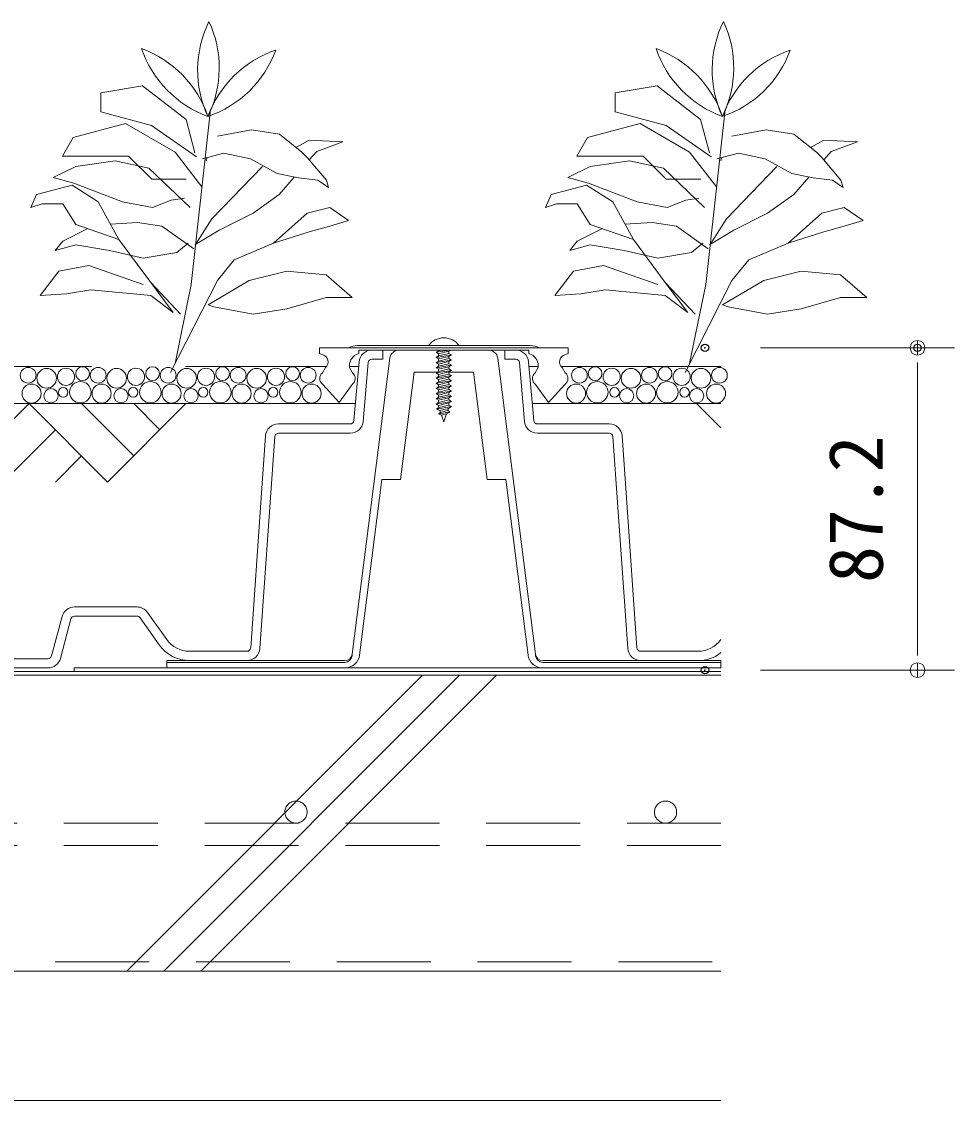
# Model space of a CAD drawing. Units: millimetres, scale not verified. Extents: x -1485 to 1485, y -1050 to 1050.
# Drawn here: x 467.1 to 719.5, y -331.1 to -39.3 of the extents above; entities that cross this region are included whole.
import ezdxf
from ezdxf.enums import TextEntityAlignment as Align

# ---------------------------------------------------------------- set-up
doc = ezdxf.new("R2010")
doc.units = ezdxf.units.MM
doc.header["$LTSCALE"] = 4
doc.header["$PDMODE"] = 32
doc.header["$PDSIZE"] = 2
doc.linetypes.add('USER1', pattern=[19.05, 12.7, -6.35])
doc.linetypes.add('USER2', pattern=[9.525, 6.35, -3.175])
for name, color, linetype, lineweight in [('0-0_0', 7, 'Continuous', 18), ('0-3_HATCH', 9, 'Continuous', 18), ('0-4_KUTAI', 3, 'Continuous', 18), ('0-5_BOUSUI', 1, 'Continuous', 18), ('0-7_dannnetu', 6, 'Continuous', 18), ('0-8_KANAMONO', 4, 'Continuous', 18), ('0-9_sunpo', 7, 'Continuous', 18), ('0-B_ecom', 7, 'Continuous', 18), ('0-C_GREEN', 3, 'Continuous', 18), ('2-1_buhin', 2, 'USER2', 18), ('2-2_tensen', 7, 'USER2', 18)]:
    doc.layers.add(name, color=color, linetype=linetype, lineweight=lineweight)
doc.layers.add('0-2_DEFPOINTS', color=7, linetype='Continuous')
doc.styles.add('ＭＳ ゴシック', font='')
doc.styles.get('ＭＳ ゴシック').set_extended_font_data('MS Gothic')

# ---------------------------------------------------------------- blocks, each defined once
blk = doc.blocks.new('_Dot')
at = {"layer": '0-0_0'}
for p, q in [((-0.5, 0), (-1, 0)), ((0.25, 0), (-0.25, 0))]:
    blk.add_line(p, q, dxfattribs=at)
blk.add_circle((0, 0), 0.25, dxfattribs=at)
blk = doc.blocks.new('D5')
at = {"layer": '0-2_DEFPOINTS'}
for p in [(2137.012, 922.492), (2194.512, 922.492), (2137.012, 835.292)]:
    blk.add_point(p, dxfattribs=at)
at = {"layer": '0-9_sunpo'}
for p, q in [((2152.012, 922.492), (2204.512, 922.492)), ((2194.512, 843.292), (2194.512, 914.492)), ((2152.012, 835.292), (2204.512, 835.292))]:
    blk.add_line(p, q, dxfattribs=at)
at = {"layer": '0-9_sunpo', "xscale": 8, "yscale": 8}
for p, rotation in [((2194.512, 922.492), 90), ((2194.512, 835.292), 270)]:
    blk.add_blockref('_Dot', p, dxfattribs=dict(at, rotation=rotation))
at = {"layer": '0-9_sunpo', "style": 'ＭＳ ゴシック'}
blk.add_text('87.2', height=14.66, rotation=90, dxfattribs=at).set_placement((2189.512, 858.892), align=Align.BOTTOM_LEFT)

msp = doc.modelspace()

# ---------------------------------------------------------------- linework, layer by layer
at = {"layer": '0-3_HATCH'}
for p, q in [((575.554, -216.108), (495.554, -296.108)), ((585.554, -216.108), (505.554, -296.108)), ((595.554, -216.108), (515.554, -296.108))]:
    msp.add_line(p, q, dxfattribs=at)
at = {"layer": '0-4_KUTAI'}
msp.add_line((656.335, -216.108), (-743.015, -216.108), dxfattribs=at)
at = {"layer": '0-5_BOUSUI'}
msp.add_line((656.335, -331.108), (-743.015, -331.108), dxfattribs=at)
msp.add_lwpolyline([(656.335, -215.108), (481.335, -215.108), (481.335, -214.108), (656.335, -214.108)], dxfattribs=at)
at = {"layer": '0-7_dannnetu'}
msp.add_line((656.335, -296.108), (-743.015, -296.108), dxfattribs=at)
at = {"layer": '0-8_KANAMONO'}
for p, q in [((604.67, -126.908), (558.001, -126.908)), ((582.835, -128.108), (579.235, -128.708)), ((579.935, -128.304), (580.719, -128.108)), ((579.935, -128.304), (579.935, -128.108)), ((579.935, -129.113), (582.735, -128.413)), ((583.435, -129.408), (579.235, -130.108)), ((583.435, -130.808), (579.235, -131.508)), ((579.935, -129.704), (582.735, -129.004)), ((579.935, -130.513), (582.735, -129.813)), ((579.935, -131.104), (582.735, -130.404)), ((579.935, -131.913), (582.735, -131.213)), ((549.286, -132.862), (548.497, -134.255)), ((556.605, -134.255), (555.816, -132.862)), ((583.435, -132.208), (579.235, -132.908)), ((583.435, -133.608), (579.235, -134.308)), ((579.935, -132.504), (582.735, -131.804)), ((579.935, -133.313), (582.735, -132.613)), ((579.935, -133.904), (582.735, -133.204)), ((579.935, -134.713), (582.735, -134.013)), ((606.854, -132.862), (606.065, -134.255)), ((614.174, -134.255), (613.385, -132.862)), ((583.435, -135.008), (579.235, -135.708)), ((583.435, -136.408), (579.235, -137.108)), ((579.935, -135.304), (582.735, -134.604)), ((579.935, -136.113), (582.735, -135.413)), ((579.935, -136.704), (582.735, -136.004)), ((579.935, -137.513), (582.735, -136.813)), ((583.435, -137.808), (579.235, -138.508)), ((583.435, -139.208), (579.235, -139.908)), ((579.935, -138.104), (582.735, -137.404)), ((579.935, -138.913), (582.735, -138.213)), ((579.935, -139.504), (582.735, -138.804)), ((579.935, -140.313), (582.735, -139.613)), ((583.435, -140.608), (579.235, -141.308)), ((583.435, -142.008), (579.235, -142.708)), ((579.935, -140.904), (582.735, -140.204)), ((579.935, -141.713), (582.735, -141.013)), ((579.935, -142.304), (582.735, -141.604)), ((579.935, -143.113), (582.735, -142.413)), ((579.998, -143.689), (582.735, -143.004)), ((583.435, -143.408), (579.394, -144.082)), ((583.435, -143.408), (579.394, -144.082)), ((582.996, -144.882), (579.857, -145.405)), ((582.996, -144.882), (579.857, -145.405)), ((580.272, -144.472), (582.602, -143.89)), ((580.449, -144.976), (582.392, -144.49)), ((580.709, -145.719), (582.082, -145.376))]:
    msp.add_line(p, q, dxfattribs=at)
for points in [[(614.234, -129.351), (614.942, -129.008), (614.942, -127.508), (547.729, -127.508), (547.729, -129.008), (548.436, -129.351)], [(557.666, -129.351), (558.373, -129.008), (558.373, -128.108), (604.297, -128.108)], [(580.709, -145.719), (579.857, -145.405), (580.449, -144.976), (580.272, -144.472), (579.394, -144.082), (579.998, -143.689), (579.935, -143.508), (579.935, -143.113), (579.235, -142.708), (579.935, -142.304), (579.935, -141.713), (579.235, -141.308), (579.935, -140.904), (579.935, -140.313), (579.235, -139.908), (579.935, -139.504), (579.935, -138.913), (579.235, -138.508), (579.935, -138.104), (579.935, -137.513), (579.235, -137.108), (579.935, -136.704), (579.935, -136.113), (579.235, -135.708), (579.935, -135.304), (579.935, -134.713), (579.235, -134.308), (579.935, -133.904), (579.935, -133.313), (579.235, -132.908), (579.935, -132.504), (579.935, -131.913), (579.235, -131.508), (579.935, -131.104), (579.935, -130.513), (579.235, -130.108), (579.935, -129.704), (579.935, -129.113), (579.235, -128.708), (579.935, -128.304)], [(583.262, -128.108), (582.735, -128.413), (582.735, -129.004), (583.435, -129.408), (582.735, -129.813), (582.735, -130.404), (583.435, -130.808), (582.735, -131.213), (582.735, -131.804), (583.435, -132.208), (582.735, -132.613), (582.735, -133.204), (583.435, -133.608), (582.735, -134.013), (582.735, -134.604), (583.435, -135.008), (582.735, -135.413), (582.735, -136.004), (583.435, -136.408), (582.735, -136.813), (582.735, -137.404), (583.435, -137.808), (582.735, -138.213), (582.735, -138.804), (583.435, -139.208), (582.735, -139.613), (582.735, -140.204), (583.435, -140.608), (582.735, -141.013), (582.735, -141.604), (583.435, -142.008), (582.735, -142.413), (582.735, -143.004), (583.435, -143.408), (582.602, -143.89), (582.392, -144.49), (582.996, -144.882), (582.082, -145.376), (581.335, -147.508), (580.709, -145.719)], [(604.297, -128.108), (604.297, -129.008), (605.005, -129.351)], [(548.575, -137.423), (553.051, -142.308), (556.527, -137.423)], [(606.144, -137.423), (609.62, -142.308), (614.096, -137.423)]]:
    msp.add_lwpolyline(points, dxfattribs=at)
for centre, radius, start, end in [((581.335, -129.908), 5.1, 36.03188, 143.96812), ((558.001, -132.417), 5.508, 90, 116.99147), ((604.67, -132.417), 5.508, 63.00853, 90), ((548.027, -131.308), 2, 309.01589, 78.18299), ((559.067, -132.332), 3.294, 115.18273, 189.26669), ((603.603, -132.332), 3.294, 350.73331, 64.81727), ((614.644, -131.308), 2, 101.81701, 230.98411), ((549.756, -135.808), 2, 129.0159, 233.82139), ((555.346, -135.808), 2, 306.17861, 50.9841), ((607.324, -135.808), 2, 129.0159, 233.82139), ((612.915, -135.808), 2, 306.17861, 50.9841)]:
    msp.add_arc(centre, radius, start, end, dxfattribs=at)
at = {"layer": '0-B_ecom'}
for p, q in [((563.835, -128.108), (564.835, -128.108)), ((598.835, -128.108), (597.835, -128.108)), ((557.018, -147.194), (558.389, -131.308)), ((564.835, -130.608), (561.876, -130.608)), ((605.653, -147.194), (604.282, -131.308)), ((560.879, -131.522), (559.508, -147.409)), ((601.791, -131.522), (603.162, -147.409)), ((361.838, -142.608), (557.413, -142.608)), ((469.133, -142.608), (447.92, -163.822)), ((469.133, -142.608), (490.346, -163.822)), ((483.275, -142.608), (497.417, -156.751)), ((511.559, -142.608), (490.346, -163.822)), ((497.417, -142.608), (504.488, -149.68)), ((605.257, -142.608), (656.335, -142.608)), ((649.744, -142.608), (656.335, -149.2)), ((536.568, -148.108), (556.021, -148.108)), ((626.102, -148.108), (606.649, -148.108)), ((476.204, -149.68), (462.062, -163.822)), ((535.571, -151.539), (531.563, -208.853)), ((627.1, -151.539), (631.108, -208.853)), ((483.275, -156.751), (476.204, -163.822)), ((481.403, -197.608), (498.318, -197.608)), ((475.164, -210.867), (478.022, -200.203)), ((480.437, -200.85), (477.579, -211.514)), ((498.318, -200.108), (481.403, -200.108)), ((504.346, -207.889), (499.134, -200.53)), ((501.174, -199.085), (506.386, -206.444)), ((656.335, -206.372), (656.284, -206.444)), ((512.506, -209.608), (528.071, -209.608)), ((650.164, -209.608), (634.599, -209.608)), ((452.472, -211.608), (474.198, -211.608)), ((528.071, -212.108), (512.506, -212.108)), ((634.599, -212.108), (650.164, -212.108)), ((474.198, -214.108), (452.472, -214.108))]:
    msp.add_line(p, q, dxfattribs=at)
at = {"layer": '0-B_ecom', "color": 150}
for p, q in [((593.434, -128.108), (569.237, -128.108)), ((566.757, -130.293), (556.558, -210.361)), ((606.113, -210.361), (595.913, -130.293)), ((506.335, -212.608), (554.51, -212.608)), ((556.494, -210.861), (556.558, -210.361)), ((606.176, -210.861), (606.113, -210.361)), ((656.335, -212.608), (608.16, -212.608))]:
    msp.add_line(p, q, dxfattribs=at)
at = {"layer": '0-B_ecom', "color": 3, "linetype": 'USER1'}
for p, q in [((359.007, -132.608), (549.547, -132.608)), ((555.785, -132.608), (558.276, -132.608)), ((604.394, -132.608), (606.886, -132.608)), ((613.124, -132.608), (656.335, -132.608))]:
    msp.add_line(p, q, dxfattribs=at)
at = {"layer": '0-B_ecom', "color": 1}
msp.add_line((656.335, -215.108), (-268.665, -215.108), dxfattribs=at)
at = {"layer": '0-B_ecom'}
for points in [[(561.876, -128.108), (564.835, -128.108), (564.835, -130.608)], [(600.795, -128.108), (597.835, -128.108), (597.835, -130.608), (600.795, -130.608)], [(529.069, -208.678), (531.906, -168.108), (533.077, -151.364)], [(556.021, -150.608), (547.588, -150.608), (536.568, -150.608)], [(606.649, -150.608), (615.083, -150.608), (626.102, -150.608)], [(633.602, -208.678), (630.765, -168.108), (629.594, -151.364)]]:
    msp.add_lwpolyline(points, dxfattribs=at)
at = {"layer": '0-B_ecom', "color": 150}
for points in [[(558.542, -210.614), (564.593, -163.108), (569.633, -163.108), (573.328, -134.108), (579.582, -134.108)], [(582.735, -134.108), (589.343, -134.108), (593.037, -163.108), (598.077, -163.108), (604.129, -210.614)], [(554.574, -212.108), (506.335, -212.108), (506.335, -214.108), (554.574, -214.108)], [(608.097, -214.108), (656.335, -214.108), (656.335, -212.108), (608.097, -212.108)]]:
    msp.add_lwpolyline(points, dxfattribs=at)
at = {"layer": '0-B_ecom'}
for centre, radius in [((468.856, -134.939), 2.127), ((473.852, -135.751), 2.658), ((479.075, -135.341), 2.322), ((483.58, -134.5), 1.865), ((487.799, -134.939), 2.127), ((492.795, -135.751), 2.658), ((498.018, -135.341), 2.322), ((502.523, -134.5), 1.865), ((506.742, -134.939), 2.127), ((511.738, -135.751), 2.658), ((516.961, -135.341), 2.322), ((521.465, -134.5), 1.865), ((525.685, -134.939), 2.127), ((530.68, -135.751), 2.658), ((535.903, -135.341), 2.322), ((540.408, -134.5), 1.865), ((544.627, -134.939), 2.127), ((618.043, -134.939), 2.127), ((622.262, -134.5), 1.865), ((626.767, -135.341), 2.322), ((631.99, -135.751), 2.658), ((636.986, -134.939), 2.127), ((641.205, -134.5), 1.865), ((645.71, -135.341), 2.322), ((650.933, -135.751), 2.658), ((655.929, -134.939), 2.127), ((482.979, -139.522), 2.903), ((501.922, -139.522), 2.903), ((520.864, -139.522), 2.903), ((539.807, -139.522), 2.903), ((622.864, -139.522), 2.903), ((641.806, -139.522), 2.903), ((469.772, -139.883), 2.579), ((475.024, -140.483), 1.925), ((478.315, -139.541), 1.311), ((488.715, -139.883), 2.579), ((493.967, -140.483), 1.925), ((497.258, -139.541), 1.311), ((507.657, -139.883), 2.579), ((512.91, -140.483), 1.925), ((516.201, -139.541), 1.311), ((526.6, -139.883), 2.579), ((531.853, -140.483), 1.925), ((535.143, -139.541), 1.311), ((545.543, -139.883), 2.579), ((617.128, -139.883), 2.579), ((627.527, -139.541), 1.311), ((630.818, -140.483), 1.925), ((636.07, -139.883), 2.579), ((646.47, -139.541), 1.311), ((649.761, -140.483), 1.925), ((655.013, -139.883), 2.579)]:
    msp.add_circle(centre, radius, dxfattribs=at)
for centre, radius, start, end in [((561.876, -131.608), 3.5, 90, 175.06815), ((600.795, -131.608), 3.5, 4.93185, 90), ((561.876, -131.608), 1, 90, 175.06819), ((600.795, -131.608), 1, 4.93181, 90), ((536.568, -151.608), 3.5, 90, 175.99999), ((556.021, -147.108), 1, 270, 355.06815), ((556.021, -147.108), 3.5, 270, 355.06819), ((606.649, -147.108), 3.5, 184.93181, 270), ((606.649, -147.108), 1, 184.93185, 270), ((626.102, -151.608), 3.5, 4.00001, 90), ((536.568, -151.608), 1, 90, 176), ((626.102, -151.608), 1, 4, 90), ((481.403, -201.108), 3.5, 90, 164.99996), ((498.318, -201.108), 3.5, 35.31126, 90), ((481.403, -201.108), 1, 90, 165.00003), ((498.318, -201.108), 1, 35.31121, 90), ((512.506, -202.108), 7.5, 215.31126, 270), ((650.164, -202.108), 7.5, 270, 324.68874), ((512.506, -202.108), 10, 215.31121, 270), ((528.071, -208.608), 1, 270, 356.00001), ((528.071, -208.608), 3.5, 270, 356), ((634.599, -208.608), 3.5, 184, 270), ((634.599, -208.608), 1, 183.99999, 270), ((650.164, -202.108), 10, 270, 308.10605), ((474.198, -210.608), 1, 270, 344.99996), ((474.198, -210.608), 3.5, 270, 345.00003)]:
    msp.add_arc(centre, radius, start, end, dxfattribs=at)
at = {"layer": '0-B_ecom', "color": 150}
for centre, radius, start, end in [((569.237, -130.608), 2.5, 90, 172.7407), ((593.434, -130.608), 2.5, 7.2593, 90), ((554.51, -210.608), 2, 270, 352.7407), ((554.574, -210.108), 2, 270, 352.7407), ((554.574, -210.108), 4, 270, 352.7407), ((608.097, -210.108), 4, 187.2593, 270), ((608.097, -210.108), 2, 187.2593, 270), ((608.16, -210.608), 2, 187.2593, 270)]:
    msp.add_arc(centre, radius, start, end, dxfattribs=at)
at = {"layer": '0-C_GREEN'}
for p, q in [((518.222, -63.131), (512.978, -110.335)), ((657.462, -63.131), (652.217, -110.335)), ((520.065, -70.27), (529.316, -68.535)), ((529.316, -68.535), (536.832, -69.692)), ((536.832, -69.692), (542.903, -74.606)), ((659.305, -70.27), (668.555, -68.535)), ((668.555, -68.535), (676.072, -69.692)), ((676.072, -69.692), (682.143, -74.606)), ((541.319, -73.324), (544.899, -71.319)), ((544.899, -71.319), (554.02, -71.826)), ((554.02, -71.826), (546.926, -74.36)), ((680.559, -73.324), (684.139, -71.319)), ((684.139, -71.319), (693.259, -71.826)), ((693.259, -71.826), (686.165, -74.36)), ((516.018, -76.341), (521.799, -74.895)), ((521.799, -74.895), (529.027, -76.341)), ((542.903, -74.606), (544.348, -76.052)), ((546.926, -74.36), (544.897, -76.692)), ((655.257, -76.341), (661.039, -74.895)), ((661.039, -74.895), (668.266, -76.341)), ((682.143, -74.606), (683.588, -76.052)), ((686.165, -74.36), (684.137, -76.692)), ((481.741, -78.413), (475.66, -81.453)), ((492.381, -76.893), (481.741, -78.413)), ((517.295, -76.021), (517.031, -76.893)), ((518.551, -92.6), (532.232, -78.413)), ((529.027, -76.341), (536.254, -80.388)), ((544.348, -76.052), (549.552, -82.122)), ((620.98, -78.413), (614.9, -81.453)), ((631.621, -76.893), (620.98, -78.413)), ((656.535, -76.021), (656.271, -76.893)), ((657.791, -92.6), (671.471, -78.413)), ((668.266, -76.341), (675.494, -80.388)), ((683.588, -76.052), (688.792, -82.122)), ((475.66, -81.453), (481.234, -82.973)), ((536.254, -80.388), (542.036, -81.544)), ((540.879, -81.313), (536.792, -86.013)), ((542.036, -81.544), (547.239, -82.122)), ((614.9, -81.453), (620.473, -82.973)), ((675.494, -80.388), (681.275, -81.544)), ((680.119, -81.313), (676.032, -86.013)), ((681.275, -81.544), (686.479, -82.122)), ((480.727, -83.48), (471.1, -86.013)), ((487.821, -88.04), (480.727, -83.48)), ((481.234, -82.973), (494.408, -88.04)), ((547.239, -82.122), (550.13, -84.146)), ((549.552, -82.122), (550.13, -84.146)), ((619.967, -83.48), (610.34, -86.013)), ((627.06, -88.04), (619.967, -83.48)), ((620.473, -82.973), (633.647, -88.04)), ((686.479, -82.122), (689.37, -84.146)), ((688.792, -82.122), (689.37, -84.146)), ((471.1, -86.013), (469.58, -89.56)), ((502.515, -89.56), (507.582, -87.534)), ((507.582, -87.534), (511.129, -87.027)), ((536.792, -86.013), (529.698, -91.08)), ((610.34, -86.013), (608.82, -89.56)), ((641.755, -89.56), (646.821, -87.534)), ((646.821, -87.534), (650.368, -87.027)), ((676.032, -86.013), (668.938, -91.08)), ((469.58, -89.56), (472.62, -88.547)), ((472.62, -88.547), (478.194, -88.547)), ((478.194, -88.547), (481.741, -94.121)), ((494.408, -88.04), (502.515, -89.56)), ((544.392, -91.08), (550.473, -89.56)), ((608.82, -89.56), (611.86, -88.547)), ((611.86, -88.547), (617.433, -88.547)), ((617.433, -88.547), (620.98, -94.121)), ((633.647, -88.04), (641.755, -89.56)), ((683.632, -91.08), (689.712, -89.56)), ((518.551, -92.6), (514.172, -99.583)), ((529.698, -91.08), (520.578, -95.641)), ((535.272, -99.187), (544.392, -91.08)), ((657.791, -92.6), (653.412, -99.583)), ((668.938, -91.08), (659.818, -95.641)), ((674.512, -99.187), (683.632, -91.08)), ((485.028, -95.264), (478.194, -98.681)), ((513.662, -100.707), (505.048, -94.627)), ((520.578, -95.641), (513.991, -99.694)), ((544.899, -96.147), (535.272, -99.187)), ((550.473, -94.627), (544.899, -96.147)), ((624.267, -95.264), (617.433, -98.681)), ((652.902, -100.707), (644.288, -94.627)), ((659.818, -95.641), (653.231, -99.694)), ((684.139, -96.147), (674.512, -99.187)), ((689.712, -94.627), (684.139, -96.147)), ((478.194, -98.681), (476.167, -101.214)), ((493.394, -98.174), (502.008, -109.828)), ((509.102, -101.721), (512.142, -99.187)), ((524.631, -103.748), (535.272, -99.187)), ((617.433, -98.681), (615.407, -101.214)), ((632.634, -98.174), (641.248, -109.828)), ((648.341, -101.721), (651.382, -99.187)), ((663.871, -103.748), (674.512, -99.187)), ((476.167, -101.214), (481.741, -99.694)), ((481.741, -99.694), (490.861, -101.214)), ((490.861, -101.214), (499.981, -103.241)), ((499.981, -103.241), (509.102, -101.721)), ((615.407, -101.214), (620.98, -99.694)), ((620.98, -99.694), (630.101, -101.214)), ((630.101, -101.214), (639.221, -103.241)), ((639.221, -103.241), (648.341, -101.721)), ((520.071, -109.321), (524.631, -103.748)), ((659.311, -109.321), (663.871, -103.748)), ((477.18, -106.788), (472.113, -113.375)), ((485.287, -105.268), (477.18, -106.788)), ((499.981, -110.335), (485.287, -105.268)), ((528.685, -109.321), (538.819, -106.788)), ((538.819, -106.788), (549.459, -107.801)), ((549.459, -107.801), (556.553, -113.882)), ((616.42, -106.788), (611.353, -113.375)), ((624.527, -105.268), (616.42, -106.788)), ((639.221, -110.335), (624.527, -105.268)), ((667.925, -109.321), (678.058, -106.788)), ((678.058, -106.788), (688.699, -107.801)), ((688.699, -107.801), (695.793, -113.882)), ((502.008, -109.828), (508.089, -117.935)), ((502.008, -109.828), (510.115, -118.442)), ((507.404, -134.149), (520.071, -109.321)), ((512.978, -110.335), (508.621, -131.763)), ((517.538, -115.908), (528.685, -109.321)), ((641.248, -109.828), (647.328, -117.935)), ((641.248, -109.828), (649.355, -118.442)), ((646.644, -134.149), (659.311, -109.321)), ((652.217, -110.335), (647.861, -131.763)), ((656.777, -115.908), (667.925, -109.321)), ((472.113, -113.375), (479.207, -112.868)), ((479.207, -112.868), (485.794, -111.855)), ((485.794, -111.855), (502.008, -113.375)), ((502.008, -113.375), (508.089, -117.935)), ((611.353, -113.375), (618.447, -112.868)), ((618.447, -112.868), (625.034, -111.855)), ((625.034, -111.855), (641.248, -113.375)), ((641.248, -113.375), (647.328, -117.935)), ((519.058, -116.415), (517.538, -115.908)), ((529.698, -118.442), (519.058, -116.415)), ((549.459, -113.882), (538.819, -116.922)), ((556.553, -113.882), (549.459, -113.882)), ((658.297, -116.415), (656.777, -115.908)), ((668.938, -118.442), (658.297, -116.415)), ((688.699, -113.882), (678.058, -116.922)), ((695.793, -113.882), (688.699, -113.882)), ((538.819, -116.922), (529.698, -118.442)), ((678.058, -116.922), (668.938, -118.442))]:
    msp.add_line(p, q, dxfattribs=at)
for points in [[(513.987, -74.774), (511.572, -65.76), (499.785, -56.641), (488.485, -58.506), (488.485, -63.687), (502.225, -67.369), (514.402, -75.81)], [(653.227, -74.774), (650.812, -65.76), (639.024, -56.641), (627.724, -58.506), (627.724, -63.687), (641.464, -67.369), (653.642, -75.81)], [(511.603, -81.924), (502.273, -81.924), (496.002, -75.653), (478.118, -75.653), (481.005, -70.653), (495.235, -66.84), (508.611, -74.562), (515.853, -83.996)], [(650.842, -81.924), (641.512, -81.924), (635.242, -75.653), (617.357, -75.653), (620.244, -70.653), (634.475, -66.84), (647.851, -74.562), (655.093, -83.996)], [(512.649, -89.56), (501.501, -78.92), (492.381, -76.893)], [(651.888, -89.56), (640.741, -78.92), (631.621, -76.893)], [(481.741, -94.121), (493.394, -98.174), (487.821, -88.04)], [(550.473, -89.56), (555.54, -93.107), (550.473, -94.627)], [(620.98, -94.121), (632.634, -98.174), (627.06, -88.04)], [(689.712, -89.56), (694.779, -93.107), (689.712, -94.627)], [(505.048, -94.627), (498.461, -93.614), (491.124, -94.045)], [(644.288, -94.627), (637.701, -93.614), (630.363, -94.045)]]:
    msp.add_lwpolyline(points, dxfattribs=at)
for centre, start, end in [((544.394, -52.394), 153.71754, 204.97119), ((490.88, -51.782), 333.71754, 24.97119), ((683.633, -52.394), 153.71754, 204.97119), ((630.119, -51.782), 333.71754, 24.97119), ((489.381, -74.447), 18.71754, 69.97119), ((527.654, -37.04), 198.71754, 249.97119), ((628.621, -74.447), 18.71754, 69.97119), ((666.894, -37.04), 198.71754, 249.97119), ((507.966, -36.815), 288.71754, 339.97119), ((545.373, -75.088), 108.71754, 159.97119), ((647.206, -36.815), 288.71754, 339.97119), ((684.613, -75.088), 108.71754, 159.97119)]:
    msp.add_arc(centre, 29.678, start, end, dxfattribs=at)
at = {"layer": '2-1_buhin'}
msp.add_line((-743.015, -293.608), (656.335, -293.608), dxfattribs=at)
at = {"layer": '2-2_tensen'}
for p, q in [((656.335, -256.108), (-743.015, -256.108)), ((656.335, -262.108), (-743.015, -262.108))]:
    msp.add_line(p, q, dxfattribs=at)
for centre in [(541.335, -253.108), (641.335, -253.108)]:
    msp.add_circle(centre, 3, dxfattribs=at)

# ---------------------------------------------------------------- block references
at = {"layer": '0-9_sunpo'}
msp.add_blockref('D5', (-1485, -1050), dxfattribs=at)

doc.saveas('drawing.dxf')
